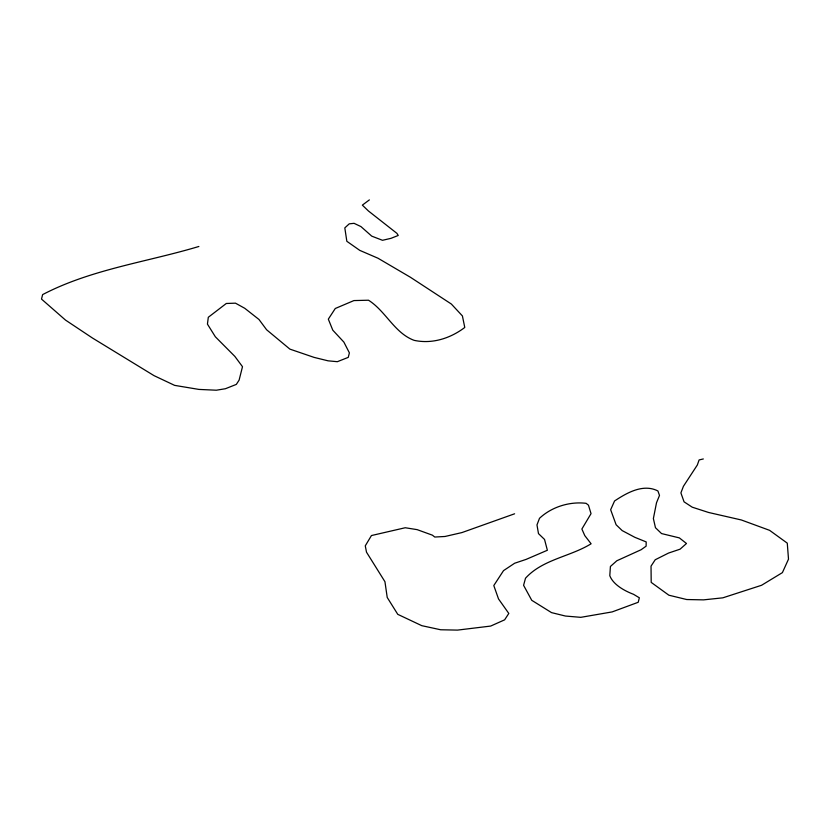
<?xml version="1.0" encoding="UTF-8"?>
<svg xmlns="http://www.w3.org/2000/svg" width="830" height="830" viewBox="0 0 830 830"><rect width="100%" height="100%" fill="white"/><g stroke="black" fill="none" stroke-linecap="round" stroke-linejoin="round"><path stroke-width="1.25" d="M369.371 199.895L362.357 205.135L368.427 210.976L396.916 233.355L398.234 235.461L390.961 238.345L382.506 240.295L371.747 236.145L360.936 226.58L354.068 223.332L349.243 223.841L344.813 227.887L346.836 241.291L359.764 250.37L377.982 258.223L410.435 277.272L451.344 304.029L462.414 315.94L464.769 327.466C450.358 338.391 432.15 344.243 414.149 340.352C394.499 333.089 385.867 311.219 368.52 300.221L353.922 300.574L335.279 308.49L328.327 319.145L332.788 330.174L343.869 342.095L349.389 352.885L348.258 357.367L337.354 361.693L328.047 360.822L314.114 357.398L289.888 349.119L266.606 329.759L258.97 319.467L244.726 308.272L235.481 303.168L226.3 303.479L208.309 317.278L207.438 324.115L215.344 336.773L234.849 356.392L242.495 366.694L239.102 380.14L236.322 384.404L225.407 388.731L216.36 390.214L198.92 389.415L174.622 385.369L154.038 375.648L92.421 337.997L65.497 320.079L41.5 299.08L42.631 294.598C91.124 269.262 146.941 262.083 198.868 246.479M514.61 513.791L461.926 532.58L445.015 536.481L434.775 537.041L432.399 535.174L417.148 529.644L405.237 527.745L371.446 535.547L365.273 545.839L366.507 552.189L384.944 581.706L387.226 597.465L397.767 614.335L421.785 625.675L440.668 629.763L457.506 630.105L490.675 626.069L504.63 619.834L508.8 613.443L498.519 598.928L493.798 585.544L503.53 570.625L514.642 563.238L526.147 559.379L547.364 550.259L544.542 539.448L538.483 533.617L536.979 524.913L539.5 518.304C551.649 506.881 569.629 501.33 586.094 503.322L588.47 505.19L591.033 513.646L581.882 529.021L584.777 535.599L591.105 543.785C570.127 556.754 542.561 559.368 525.514 578.22L523.585 585.306L531.75 600.308L551.535 612.623L565.469 616.047L580.793 617.333L612.177 611.907L638.218 602.279L639.349 597.797L633.539 594.311A70.394 30.534 0.9 0 1 609.801 575.657L610.413 566.475L616.825 560.769L641.092 549.74L646.114 546.171L646.197 541.928L634.836 537.311L622.168 530.588L616.109 524.747L610.652 509.724L614.563 500.978C626.826 492.833 643.25 483.402 657.92 490.976L659.497 495.437L656.509 502.762L653.376 518.563L655.472 527.724L661.531 533.566L679.355 537.892L686.483 543.494L680.061 549.19L668.565 553.05L655.212 559.752L651.031 566.143L651.197 582.39L668.876 595.203L686.701 599.53L703.55 599.862L722.837 597.828L761.567 585.275L782.4 572.627L788.5 559.15L787.276 543.152L769.597 530.339L741.346 519.974L708.54 512.463L692.23 507.182L684.055 501.828L680.901 492.906L683.422 486.297L697.335 464.997L699.109 459.934L703.332 458.959"/></g></svg>
